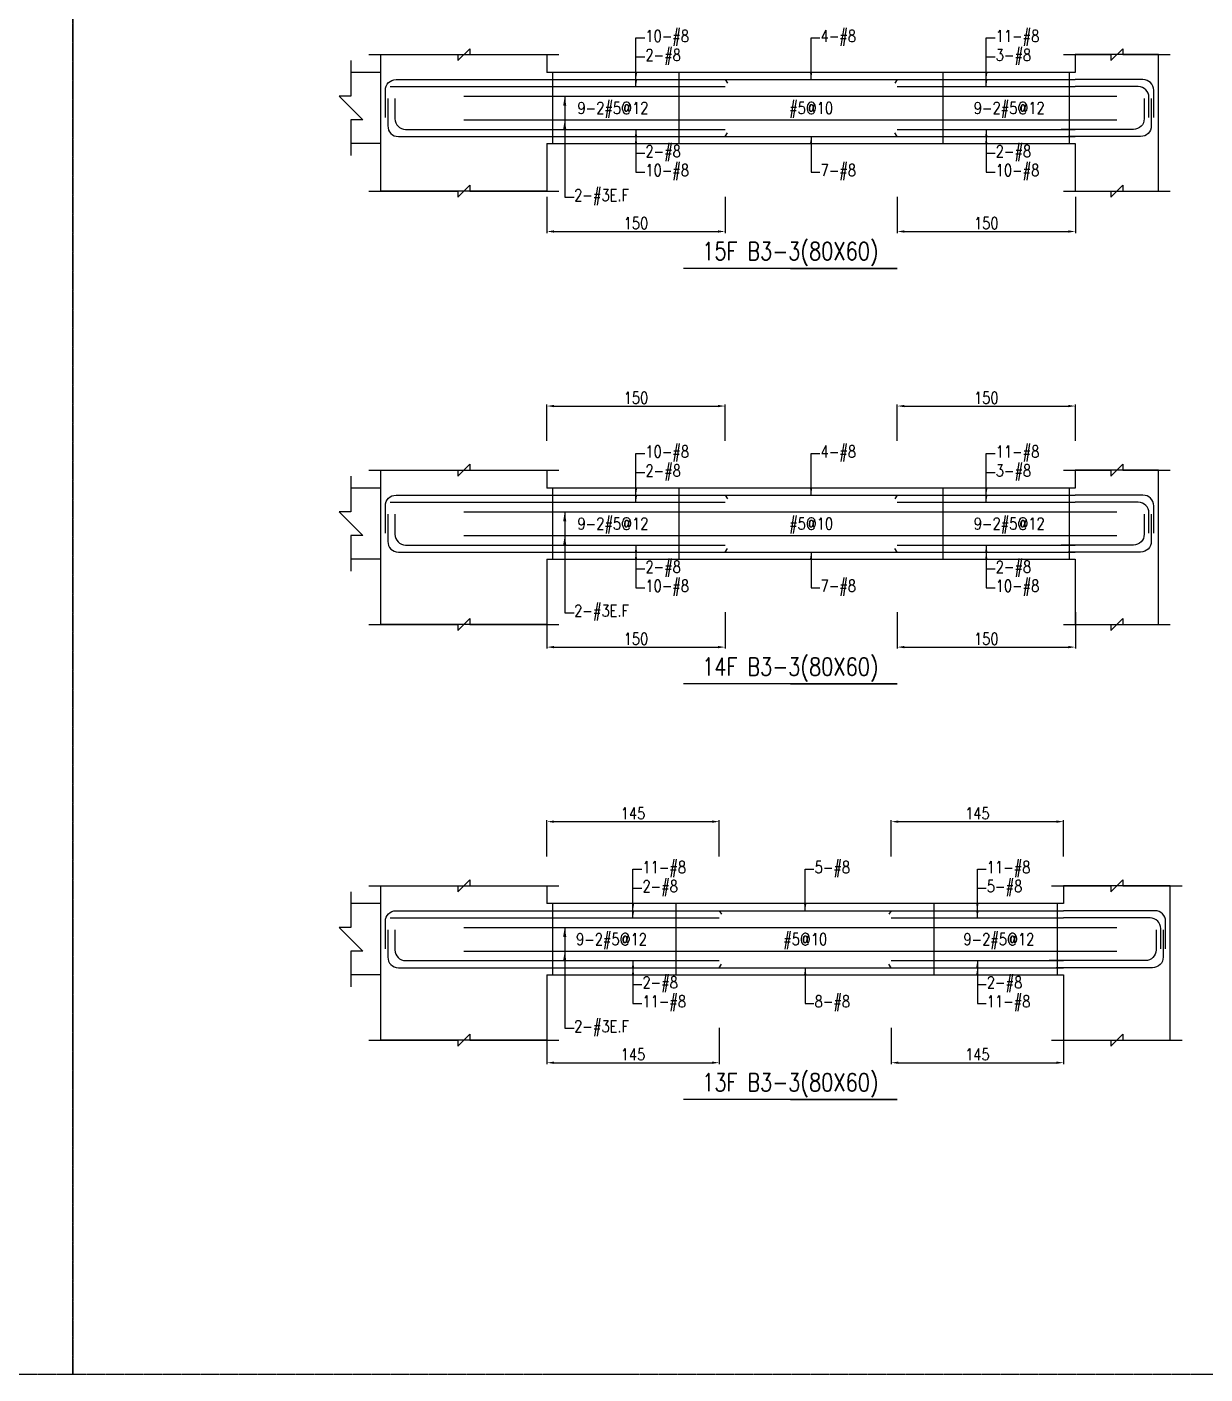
# Model space of a CAD drawing. Header units: millimetres. Extents: x 0 to 84580, y -12276 to 4373.
# Drawn here: x 48709 to 49702, y 0 to 1134 of the extents above; entities that cross this region are included whole.
import ezdxf
from ezdxf.enums import TextEntityAlignment as Align

# ---------------------------------------------------------------- set-up
doc = ezdxf.new("R2010")
doc.units = ezdxf.units.MM
doc.header["$MEASUREMENT"] = 0
doc.linetypes.add('CENTER', pattern=[2, 1.25, -0.25, 0.25, -0.25])
for name, color, linetype in [('S-DIM', 2, 'Continuous'), ('S-GRID', 1, 'CENTER'), ('S-LEADER', 2, 'Continuous'), ('S-RC', 130, 'Continuous'), ('S-REINF', 6, 'Continuous'), ('S-TEXT', 2, 'Continuous')]:
    doc.layers.add(name, color=color, linetype=linetype)
doc.styles.add('CS4', font='romans.shx', dxfattribs={"width": 0.8, "bigfont": 'lsp.shx'})
doc.styles.get("Standard").update_dxf_attribs({"font": 'arial.ttf'})
doc.dimstyles.new('ISO-25', dxfattribs={"dimtxt": 2.5, "dimasz": 2.5, "dimexe": 1.25, "dimexo": 0.625, "dimtad": 1, "dimtxsty": 'Standard', "dimcen": 2.5, "dimadec": 0, "dimazin": 0, "dimtfac": 1, "dimtmove": 0, "dimatfit": 3, "dimfxl": 0, "dimarcsym": 0})

# ---------------------------------------------------------------- blocks, each defined once
blk = doc.blocks.new('*D694')
at = {"layer": 'DEFPOINTS', "color": 0, "transparency": 16777216}
for p in [(49292.4, 465.2), (49147.4, 435.2), (49292.4, 435.2)]:
    blk.add_point(p, dxfattribs=at)
at = {"layer": 'S-DIM', "color": 0, "lineweight": -2, "transparency": 16777216}
for p, q in [((49147.4, 435.8), (49147.4, 466.4)), ((49153.4, 465.2), (49286.4, 465.2)), ((49292.4, 435.8), (49292.4, 466.4))]:
    blk.add_line(p, q, dxfattribs=at)
at = {"layer": 'S-DIM', "color": 0, "transparency": 16777216}
for points in [[(49153.4, 466.2), (49153.4, 464.2), (49147.4, 465.2)], [(49286.4, 466.2), (49286.4, 464.2), (49292.4, 465.2)]]:
    blk.add_solid(points, dxfattribs=at)
at = {"layer": 'S-DIM', "color": 0, "transparency": 16777216, "insert": (49219.9, 472.2), "char_height": 10, "attachment_point": 5, "style": 'CS4'}
blk.add_mtext('145', dxfattribs=at)
blk = doc.blocks.new('*D695')
at = {"layer": 'DEFPOINTS', "color": 0, "transparency": 16777216}
for p in [(49582.4, 465.2), (49437.4, 435.2), (49582.4, 435.2)]:
    blk.add_point(p, dxfattribs=at)
at = {"layer": 'S-DIM', "color": 0, "lineweight": -2, "transparency": 16777216}
for p, q in [((49437.4, 435.8), (49437.4, 466.4)), ((49443.4, 465.2), (49576.4, 465.2)), ((49582.4, 435.8), (49582.4, 466.4))]:
    blk.add_line(p, q, dxfattribs=at)
at = {"layer": 'S-DIM', "color": 0, "transparency": 16777216}
for points in [[(49443.4, 466.2), (49443.4, 464.2), (49437.4, 465.2)], [(49576.4, 466.2), (49576.4, 464.2), (49582.4, 465.2)]]:
    blk.add_solid(points, dxfattribs=at)
at = {"layer": 'S-DIM', "color": 0, "transparency": 16777216, "insert": (49509.9, 472.2), "char_height": 10, "attachment_point": 5, "style": 'CS4'}
blk.add_mtext('145', dxfattribs=at)
blk = doc.blocks.new('*D696')
at = {"layer": 'DEFPOINTS', "color": 0, "transparency": 16777216}
for p in [(49147.4, 292.2), (49292.4, 292.2), (49292.4, 262.2)]:
    blk.add_point(p, dxfattribs=at)
at = {"layer": 'S-DIM', "color": 0, "lineweight": -2, "transparency": 16777216}
for p, q in [((49147.4, 291.5), (49147.4, 260.9)), ((49292.4, 291.5), (49292.4, 260.9)), ((49153.4, 262.2), (49286.4, 262.2))]:
    blk.add_line(p, q, dxfattribs=at)
at = {"layer": 'S-DIM', "color": 0, "transparency": 16777216}
for points in [[(49153.4, 263.2), (49153.4, 261.2), (49147.4, 262.2)], [(49286.4, 263.2), (49286.4, 261.2), (49292.4, 262.2)]]:
    blk.add_solid(points, dxfattribs=at)
at = {"layer": 'S-DIM', "color": 0, "transparency": 16777216, "insert": (49219.9, 269.2), "char_height": 10, "attachment_point": 5, "style": 'CS4'}
blk.add_mtext('145', dxfattribs=at)
blk = doc.blocks.new('*D697')
at = {"layer": 'DEFPOINTS', "color": 0, "transparency": 16777216}
for p in [(49437.4, 292.2), (49582.4, 292.2), (49582.4, 262.2)]:
    blk.add_point(p, dxfattribs=at)
at = {"layer": 'S-DIM', "color": 0, "lineweight": -2, "transparency": 16777216}
for p, q in [((49437.4, 291.5), (49437.4, 260.9)), ((49582.4, 291.5), (49582.4, 260.9)), ((49443.4, 262.2), (49576.4, 262.2))]:
    blk.add_line(p, q, dxfattribs=at)
at = {"layer": 'S-DIM', "color": 0, "transparency": 16777216}
for points in [[(49443.4, 263.2), (49443.4, 261.2), (49437.4, 262.2)], [(49576.4, 263.2), (49576.4, 261.2), (49582.4, 262.2)]]:
    blk.add_solid(points, dxfattribs=at)
at = {"layer": 'S-DIM', "color": 0, "transparency": 16777216, "insert": (49509.9, 269.2), "char_height": 10, "attachment_point": 5, "style": 'CS4'}
blk.add_mtext('145', dxfattribs=at)
blk = doc.blocks.new('*D698')
at = {"layer": 'DEFPOINTS', "color": 0, "transparency": 16777216}
for p in [(49297.4, 815.2), (49147.4, 785.2), (49297.4, 785.2)]:
    blk.add_point(p, dxfattribs=at)
at = {"layer": 'S-DIM', "color": 0, "lineweight": -2, "transparency": 16777216}
for p, q in [((49147.4, 785.8), (49147.4, 816.4)), ((49153.4, 815.2), (49291.4, 815.2)), ((49297.4, 785.8), (49297.4, 816.4))]:
    blk.add_line(p, q, dxfattribs=at)
at = {"layer": 'S-DIM', "color": 0, "transparency": 16777216}
for points in [[(49153.4, 816.2), (49153.4, 814.2), (49147.4, 815.2)], [(49291.4, 816.2), (49291.4, 814.2), (49297.4, 815.2)]]:
    blk.add_solid(points, dxfattribs=at)
at = {"layer": 'S-DIM', "color": 0, "transparency": 16777216, "insert": (49222.4, 822.2), "char_height": 10, "attachment_point": 5, "style": 'CS4'}
blk.add_mtext('150', dxfattribs=at)
blk = doc.blocks.new('*D699')
at = {"layer": 'DEFPOINTS', "color": 0, "transparency": 16777216}
for p in [(49592.4, 815.2), (49442.4, 785.2), (49592.4, 785.2)]:
    blk.add_point(p, dxfattribs=at)
at = {"layer": 'S-DIM', "color": 0, "lineweight": -2, "transparency": 16777216}
for p, q in [((49442.4, 785.8), (49442.4, 816.4)), ((49448.4, 815.2), (49586.4, 815.2)), ((49592.4, 785.8), (49592.4, 816.4))]:
    blk.add_line(p, q, dxfattribs=at)
at = {"layer": 'S-DIM', "color": 0, "transparency": 16777216}
for points in [[(49448.4, 816.2), (49448.4, 814.2), (49442.4, 815.2)], [(49586.4, 816.2), (49586.4, 814.2), (49592.4, 815.2)]]:
    blk.add_solid(points, dxfattribs=at)
at = {"layer": 'S-DIM', "color": 0, "transparency": 16777216, "insert": (49517.4, 822.2), "char_height": 10, "attachment_point": 5, "style": 'CS4'}
blk.add_mtext('150', dxfattribs=at)
blk = doc.blocks.new('*D700')
at = {"layer": 'DEFPOINTS', "color": 0, "transparency": 16777216}
for p in [(49147.4, 642.2), (49297.4, 642.2), (49297.4, 612.2)]:
    blk.add_point(p, dxfattribs=at)
at = {"layer": 'S-DIM', "color": 0, "lineweight": -2, "transparency": 16777216}
for p, q in [((49147.4, 641.5), (49147.4, 610.9)), ((49297.4, 641.5), (49297.4, 610.9)), ((49153.4, 612.2), (49291.4, 612.2))]:
    blk.add_line(p, q, dxfattribs=at)
at = {"layer": 'S-DIM', "color": 0, "transparency": 16777216}
for points in [[(49153.4, 613.2), (49153.4, 611.2), (49147.4, 612.2)], [(49291.4, 613.2), (49291.4, 611.2), (49297.4, 612.2)]]:
    blk.add_solid(points, dxfattribs=at)
at = {"layer": 'S-DIM', "color": 0, "transparency": 16777216, "insert": (49222.4, 619.2), "char_height": 10, "attachment_point": 5, "style": 'CS4'}
blk.add_mtext('150', dxfattribs=at)
blk = doc.blocks.new('*D701')
at = {"layer": 'DEFPOINTS', "color": 0, "transparency": 16777216}
for p in [(49442.4, 642.2), (49592.4, 642.2), (49592.4, 612.2)]:
    blk.add_point(p, dxfattribs=at)
at = {"layer": 'S-DIM', "color": 0, "lineweight": -2, "transparency": 16777216}
for p, q in [((49442.4, 641.5), (49442.4, 610.9)), ((49592.4, 641.5), (49592.4, 610.9)), ((49448.4, 612.2), (49586.4, 612.2))]:
    blk.add_line(p, q, dxfattribs=at)
at = {"layer": 'S-DIM', "color": 0, "transparency": 16777216}
for points in [[(49448.4, 613.2), (49448.4, 611.2), (49442.4, 612.2)], [(49586.4, 613.2), (49586.4, 611.2), (49592.4, 612.2)]]:
    blk.add_solid(points, dxfattribs=at)
at = {"layer": 'S-DIM', "color": 0, "transparency": 16777216, "insert": (49517.4, 619.2), "char_height": 10, "attachment_point": 5, "style": 'CS4'}
blk.add_mtext('150', dxfattribs=at)
blk = doc.blocks.new('*D704')
at = {"layer": 'DEFPOINTS', "color": 0, "transparency": 16777216}
for p in [(49147.4, 992.2), (49297.4, 992.2), (49297.4, 962.2)]:
    blk.add_point(p, dxfattribs=at)
at = {"layer": 'S-DIM', "color": 0, "lineweight": -2, "transparency": 16777216}
for p, q in [((49147.4, 991.5), (49147.4, 960.9)), ((49297.4, 991.5), (49297.4, 960.9)), ((49153.4, 962.2), (49291.4, 962.2))]:
    blk.add_line(p, q, dxfattribs=at)
at = {"layer": 'S-DIM', "color": 0, "transparency": 16777216}
for points in [[(49153.4, 963.2), (49153.4, 961.2), (49147.4, 962.2)], [(49291.4, 963.2), (49291.4, 961.2), (49297.4, 962.2)]]:
    blk.add_solid(points, dxfattribs=at)
at = {"layer": 'S-DIM', "color": 0, "transparency": 16777216, "insert": (49222.4, 969.2), "char_height": 10, "attachment_point": 5, "style": 'CS4'}
blk.add_mtext('150', dxfattribs=at)
blk = doc.blocks.new('*D705')
at = {"layer": 'DEFPOINTS', "color": 0, "transparency": 16777216}
for p in [(49442.4, 992.2), (49592.4, 992.2), (49592.4, 962.2)]:
    blk.add_point(p, dxfattribs=at)
at = {"layer": 'S-DIM', "color": 0, "lineweight": -2, "transparency": 16777216}
for p, q in [((49442.4, 991.5), (49442.4, 960.9)), ((49592.4, 991.5), (49592.4, 960.9)), ((49448.4, 962.2), (49586.4, 962.2))]:
    blk.add_line(p, q, dxfattribs=at)
at = {"layer": 'S-DIM', "color": 0, "transparency": 16777216}
for points in [[(49448.4, 963.2), (49448.4, 961.2), (49442.4, 962.2)], [(49586.4, 963.2), (49586.4, 961.2), (49592.4, 962.2)]]:
    blk.add_solid(points, dxfattribs=at)
at = {"layer": 'S-DIM', "color": 0, "transparency": 16777216, "insert": (49517.4, 969.2), "char_height": 10, "attachment_point": 5, "style": 'CS4'}
blk.add_mtext('150', dxfattribs=at)

msp = doc.modelspace()

# ---------------------------------------------------------------- linework, layer by layer
for p, q in [((49007.355, 1096.174), (48982.355, 1096.174)), ((49007.355, 1036.174), (48982.355, 1036.174)), ((49007.355, 746.174), (48982.355, 746.174)), ((49007.355, 686.174), (48982.355, 686.174)), ((49007.355, 396.174), (48982.355, 396.174)), ((49007.355, 336.174), (48982.355, 336.174))]:
    msp.add_line(p, q)
at = {"layer": 'S-GRID'}
for points in [[(45519, 0), (48748, 0), (48748, 2069), (45519, 2069), (45519, 0)], [(48748, 0), (51977, 0), (51977, 2069), (48748, 2069), (48748, 0)]]:
    msp.add_lwpolyline(points, dxfattribs=at)
at = {"layer": 'S-RC'}
for points in [[(48997.355, 1111.174), (49072.355, 1111.16), (49072.354, 1106.16), (49082.356, 1116.158), (49082.355, 1111.158), (49157.355, 1111.143)], [(49582.355, 1111.174), (49622.355, 1111.167), (49622.354, 1106.167), (49632.356, 1116.165), (49632.355, 1111.165), (49672.355, 1111.157)], [(48982.355, 1106.174), (48982.355, 1076.174), (48972.355, 1076.174), (48992.355, 1056.174), (48982.355, 1056.174), (48982.355, 1026.174)], [(49147.355, 1036.174), (49147.355, 996.174), (49007.355, 996.174), (49007.355, 1111.174), (49147.355, 1111.174), (49147.355, 1096.174)], [(49592.355, 1036.174), (49592.355, 996.174), (49662.355, 996.174), (49662.355, 1111.174), (49592.355, 1111.174), (49592.355, 1096.174)], [(49592.355, 1096.174), (49147.355, 1096.174)], [(49147.355, 1036.174), (49592.355, 1036.174)], [(48997.355, 996.174), (49072.355, 996.16), (49072.354, 991.16), (49082.356, 1001.158), (49082.355, 996.158), (49157.355, 996.143)], [(49582.355, 996.174), (49622.355, 996.167), (49622.354, 991.167), (49632.356, 1001.165), (49632.355, 996.165), (49672.355, 996.157)], [(49352.355, 931.174), (49442.355, 931.174), (49262.355, 931.174)], [(48997.355, 761.174), (49072.355, 761.16), (49072.354, 756.16), (49082.356, 766.158), (49082.355, 761.158), (49157.355, 761.143)], [(49147.355, 686.174), (49147.355, 631.174), (49007.355, 631.174), (49007.355, 761.174), (49147.355, 761.174), (49147.355, 746.174)], [(49582.355, 761.174), (49622.355, 761.167), (49622.354, 756.167), (49632.356, 766.165), (49632.355, 761.165), (49672.355, 761.157)], [(49592.355, 686.174), (49592.355, 631.174), (49662.355, 631.174), (49662.355, 761.174), (49592.355, 761.174), (49592.355, 746.174)], [(48982.355, 756.174), (48982.355, 726.174), (48972.355, 726.174), (48992.355, 706.174), (48982.355, 706.174), (48982.355, 676.174)], [(49592.355, 746.174), (49147.355, 746.174)], [(49147.355, 686.174), (49592.355, 686.174)], [(48997.355, 631.174), (49072.355, 631.16), (49072.354, 626.16), (49082.356, 636.158), (49082.355, 631.158), (49157.355, 631.143)], [(49582.355, 631.174), (49622.355, 631.167), (49622.354, 626.167), (49632.356, 636.165), (49632.355, 631.165), (49672.355, 631.157)], [(49352.355, 581.174), (49442.355, 581.174), (49262.355, 581.174)], [(48997.355, 411.174), (49072.355, 411.16), (49072.354, 406.16), (49082.356, 416.158), (49082.355, 411.158), (49157.355, 411.143)], [(49147.355, 336.174), (49147.355, 281.174), (49007.355, 281.174), (49007.355, 411.174), (49147.355, 411.174), (49147.355, 396.174)], [(49572.355, 411.174), (49622.355, 411.165), (49622.354, 406.165), (49632.356, 416.163), (49632.355, 411.163), (49682.355, 411.153)], [(49582.355, 336.174), (49582.355, 281.174), (49672.355, 281.174), (49672.355, 411.174), (49582.355, 411.174), (49582.355, 396.174)], [(48982.355, 406.174), (48982.355, 376.174), (48972.355, 376.174), (48992.355, 356.174), (48982.355, 356.174), (48982.355, 326.174)], [(49582.355, 396.174), (49147.355, 396.174)], [(49147.355, 336.174), (49582.355, 336.174)], [(48997.355, 281.174), (49072.355, 281.16), (49072.354, 276.16), (49082.356, 286.158), (49082.355, 281.158), (49157.355, 281.143)], [(49572.355, 281.174), (49622.355, 281.165), (49622.354, 276.165), (49632.356, 286.163), (49632.355, 281.163), (49682.355, 281.153)], [(49352.355, 231.174), (49442.355, 231.174), (49262.355, 231.174)]]:
    msp.add_lwpolyline(points, dxfattribs=at)
at = {"layer": 'S-REINF'}
for points in [[(49011.355, 1058.174), (49011.355, 1081.174, -0.41421356), (49020.355, 1090.174), (49147.355, 1090.174)], [(49658.355, 1058.174), (49658.355, 1081.174, 0.41421356), (49649.355, 1090.174), (49592.355, 1090.174)], [(49654.355, 1058.174), (49654.355, 1075.174, 0.41421356), (49645.355, 1084.174), (49592.355, 1084.174)], [(49013.355, 1074.174), (49013.355, 1051.174, 0.41421356), (49022.355, 1042.174), (49147.355, 1042.174)], [(49019.355, 1074.174), (49019.355, 1057.174, 0.41421356), (49028.355, 1048.174), (49147.355, 1048.174)], [(49650.355, 1074.174), (49650.355, 1057.174, -0.41421356), (49641.355, 1048.174), (49580.355, 1048.174)], [(49656.355, 1074.174), (49656.355, 1051.174, -0.41421356), (49647.355, 1042.174), (49586.355, 1042.174)], [(49011.355, 708.174), (49011.355, 731.174, -0.41421356), (49020.355, 740.174), (49147.355, 740.174)], [(49658.355, 708.174), (49658.355, 731.174, 0.41421356), (49649.355, 740.174), (49592.355, 740.174)], [(49654.355, 708.174), (49654.355, 725.174, 0.41421356), (49645.355, 734.174), (49592.355, 734.174)], [(49013.355, 724.174), (49013.355, 701.174, 0.41421356), (49022.355, 692.174), (49147.355, 692.174)], [(49019.355, 724.174), (49019.355, 707.174, 0.41421356), (49028.355, 698.174), (49147.355, 698.174)], [(49650.355, 724.174), (49650.355, 707.174, -0.41421356), (49641.355, 698.174), (49580.355, 698.174)], [(49656.355, 724.174), (49656.355, 701.174, -0.41421356), (49647.355, 692.174), (49586.355, 692.174)], [(49011.355, 358.174), (49011.355, 381.174, -0.41421356), (49020.355, 390.174), (49147.355, 390.174)], [(49668.355, 358.174), (49668.355, 381.174, 0.41421356), (49659.355, 390.174), (49582.355, 390.174)], [(49664.355, 358.174), (49664.355, 375.174, 0.41421356), (49655.355, 384.174), (49582.355, 384.174)], [(49013.355, 374.174), (49013.355, 351.174, 0.41421356), (49022.355, 342.174), (49147.355, 342.174)], [(49019.355, 374.174), (49019.355, 357.174, 0.41421356), (49028.355, 348.174), (49147.355, 348.174)], [(49660.355, 374.174), (49660.355, 357.174, -0.41421356), (49651.355, 348.174), (49570.355, 348.174)], [(49666.355, 374.174), (49666.355, 351.174, -0.41421356), (49657.355, 342.174), (49576.355, 342.174)]]:
    msp.add_lwpolyline(points, format="xyb", dxfattribs=at)
for points in [[(49147.355, 1090.174), (49297.355, 1090.174)], [(49297.355, 1090.174), (49299.355, 1087.174)], [(49297.355, 1090.174), (49442.355, 1090.174)], [(49442.355, 1090.174), (49440.355, 1087.174)], [(49442.355, 1090.174), (49592.355, 1090.174)], [(49015.355, 1084.174), (49147.355, 1084.174)], [(49147.355, 1084.174), (49297.355, 1084.174)], [(49442.355, 1084.174), (49592.355, 1084.174)], [(49147.355, 1048.174), (49297.355, 1048.174)], [(49297.355, 1042.174), (49299.355, 1045.174)], [(49442.355, 1042.174), (49440.355, 1045.174)], [(49442.355, 1048.174), (49592.355, 1048.174)], [(49147.355, 1042.174), (49297.355, 1042.174)], [(49297.355, 1042.174), (49442.355, 1042.174)], [(49442.355, 1042.174), (49592.355, 1042.174)], [(49147.355, 740.174), (49297.355, 740.174)], [(49297.355, 740.174), (49299.355, 737.174)], [(49297.355, 740.174), (49442.355, 740.174)], [(49442.355, 740.174), (49440.355, 737.174)], [(49442.355, 740.174), (49592.355, 740.174)], [(49015.355, 734.174), (49147.355, 734.174)], [(49147.355, 734.174), (49297.355, 734.174)], [(49442.355, 734.174), (49592.355, 734.174)], [(49147.355, 698.174), (49297.355, 698.174)], [(49147.355, 692.174), (49297.355, 692.174)], [(49297.355, 692.174), (49299.355, 695.174)], [(49297.355, 692.174), (49442.355, 692.174)], [(49442.355, 692.174), (49440.355, 695.174)], [(49442.355, 698.174), (49592.355, 698.174)], [(49442.355, 692.174), (49592.355, 692.174)], [(49147.355, 390.174), (49292.355, 390.174)], [(49292.355, 390.174), (49294.355, 387.174)], [(49292.355, 390.174), (49437.355, 390.174)], [(49437.355, 390.174), (49435.355, 387.174)], [(49437.355, 390.174), (49582.355, 390.174)], [(49015.355, 384.174), (49147.355, 384.174)], [(49147.355, 384.174), (49292.355, 384.174)], [(49437.355, 384.174), (49582.355, 384.174)], [(49147.355, 348.174), (49292.355, 348.174)], [(49147.355, 342.174), (49292.355, 342.174)], [(49292.355, 342.174), (49294.355, 345.174)], [(49292.355, 342.174), (49437.355, 342.174)], [(49437.355, 342.174), (49435.355, 345.174)], [(49437.355, 348.174), (49582.355, 348.174)], [(49437.355, 342.174), (49582.355, 342.174)]]:
    msp.add_lwpolyline(points, dxfattribs=at)
at = {"layer": 'S-REINF', "color": 1}
for points in [[(49152.355, 1036.174), (49152.355, 1096.174)], [(49258.605, 1036.174), (49258.605, 1096.174)], [(49481.105, 1036.174), (49481.105, 1096.174)], [(49587.355, 1036.174), (49587.355, 1096.174)], [(49077.355, 1076.174), (49627.355, 1076.174)], [(49077.355, 1056.174), (49627.355, 1056.174)], [(49152.355, 686.174), (49152.355, 746.174)], [(49258.605, 686.174), (49258.605, 746.174)], [(49481.105, 686.174), (49481.105, 746.174)], [(49587.355, 686.174), (49587.355, 746.174)], [(49077.355, 726.174), (49627.355, 726.174)], [(49077.355, 706.174), (49627.355, 706.174)], [(49152.355, 336.174), (49152.355, 396.174)], [(49256.105, 336.174), (49256.105, 396.174)], [(49473.605, 336.174), (49473.605, 396.174)], [(49577.355, 336.174), (49577.355, 396.174)], [(49077.355, 376.174), (49627.355, 376.174)], [(49077.355, 356.174), (49627.355, 356.174)]]:
    msp.add_lwpolyline(points, dxfattribs=at)

# ---------------------------------------------------------------- texts
at = {"layer": 'S-LEADER', "char_height": 10, "attachment_point": 4, "style": 'CS4'}
for s, insert in [('10-#8', (49230.355, 1125.174)), ('4-#8', (49377.855, 1125.174)), ('11-#8', (49525.355, 1125.174)), ('2-#8', (49230.355, 1109.174)), ('3-#8', (49525.355, 1109.174)), ('2-#8', (49230.355, 1028.174)), ('2-#8', (49525.355, 1028.174)), ('10-#8', (49230.355, 1012.174)), ('7-#8', (49377.855, 1012.174)), ('10-#8', (49525.355, 1012.174)), ('10-#8', (49230.355, 775.174)), ('4-#8', (49377.855, 775.174)), ('11-#8', (49525.355, 775.174)), ('2-#8', (49230.355, 759.174)), ('3-#8', (49525.355, 759.174)), ('2-#8', (49230.355, 678.174)), ('2-#8', (49525.355, 678.174)), ('10-#8', (49230.355, 662.174)), ('7-#8', (49377.855, 662.174)), ('10-#8', (49525.355, 662.174)), ('11-#8', (49227.855, 425.174)), ('5-#8', (49372.855, 425.174)), ('11-#8', (49517.855, 425.174)), ('2-#8', (49227.855, 409.174)), ('5-#8', (49517.855, 409.174)), ('2-#8', (49227.855, 328.174)), ('2-#8', (49517.855, 328.174)), ('11-#8', (49227.855, 312.174)), ('8-#8', (49372.855, 312.174)), ('11-#8', (49517.855, 312.174))]:
    msp.add_mtext(s, dxfattribs=dict(at, insert=insert))
at = {"layer": 'S-LEADER', "color": 3, "char_height": 10, "attachment_point": 4, "style": 'CS4'}
for insert in [(49170.355, 991.174), (49170.355, 641.174), (49170.355, 291.174)]:
    msp.add_mtext('2-#3E.F', dxfattribs=dict(at, insert=insert))
at = {"layer": 'S-RC', "style": 'CS4', "width": 0.8}
for s, p in [('15F B3-3(80X60)', (49352.355, 938.174)), ('14F B3-3(80X60)', (49352.355, 588.174)), ('13F B3-3(80X60)', (49352.355, 238.174))]:
    msp.add_text(s, height=15, dxfattribs=at).set_placement(p, align=Align.CENTER)
at = {"layer": 'S-TEXT', "color": 1, "style": 'CS4', "width": 0.8}
for s, p in [('9-2#5@12', (49202.98, 1061.174)), ('#5@10', (49369.855, 1061.174)), ('9-2#5@12', (49536.73, 1061.174)), ('9-2#5@12', (49202.98, 711.174)), ('#5@10', (49369.855, 711.174)), ('9-2#5@12', (49536.73, 711.174)), ('9-2#5@12', (49201.73, 361.174)), ('#5@10', (49364.855, 361.174)), ('9-2#5@12', (49527.98, 361.174))]:
    msp.add_text(s, height=10, dxfattribs=at).set_placement(p, align=Align.CENTER)

# ---------------------------------------------------------------- dimensions: what is measured, and where the dimension line sits
at = {"layer": 'S-DIM'}
for p1, p2, distance, picture, middle in [((49147.355, 992.174), (49297.355, 992.174), -30, '*D704', (49222.355, 969.174)), ((49442.355, 992.174), (49592.355, 992.174), -30, '*D705', (49517.355, 969.174)), ((49147.355, 785.174), (49297.355, 785.174), 30, '*D698', (49222.355, 822.174)), ((49442.355, 785.174), (49592.355, 785.174), 30, '*D699', (49517.355, 822.174)), ((49147.355, 642.174), (49297.355, 642.174), -30, '*D700', (49222.355, 619.174)), ((49442.355, 642.174), (49592.355, 642.174), -30, '*D701', (49517.355, 619.174)), ((49147.355, 435.174), (49292.355, 435.174), 30, '*D694', (49219.855, 472.174)), ((49437.355, 435.174), (49582.355, 435.174), 30, '*D695', (49509.855, 472.174)), ((49147.355, 292.174), (49292.355, 292.174), -30, '*D696', (49219.855, 269.174)), ((49437.355, 292.174), (49582.355, 292.174), -30, '*D697', (49509.855, 269.174))]:
    dim = msp.add_aligned_dim(p1=p1, p2=p2, distance=distance, dimstyle='ISO-25', override={"dimtxt": 10, "dimasz": 6, "dimgap": 2, "dimtxsty": 'CS4'}, dxfattribs=at)
    dim.commit()
    dim.dimension.update_dxf_attribs({"geometry": picture, "text_midpoint": middle})

# ---------------------------------------------------------------- leaders
at = {"layer": 'S-LEADER', "annotation_type": 0, "has_hookline": 1, "hookline_direction": 0}
for points, override, text_width in [([(49222.355, 1090.174), (49222.355, 1125.174), (49229.73, 1125.174)], {"dimasz": 6, "dimtad": 0}, 37.333), ([(49369.855, 1090.174), (49369.855, 1125.174), (49377.23, 1125.174)], {"dimasz": 6, "dimtad": 0}, 30.857), ([(49517.355, 1090.174), (49517.355, 1125.174), (49524.73, 1125.174)], {"dimasz": 6, "dimtad": 0}, 37.333), ([(49222.355, 1084.174), (49222.355, 1109.174), (49229.73, 1109.174)], {"dimasz": 6, "dimtad": 0}, 30.857), ([(49517.355, 1084.174), (49517.355, 1109.174), (49524.73, 1109.174)], {"dimasz": 6, "dimtad": 0}, 30.857), ([(49162.355, 1056.174), (49162.355, 991.174), (49169.73, 991.174)], {"dimasz": 8, "dimtad": 0}, 49.524), ([(49222.355, 1048.174), (49222.355, 1028.174), (49229.73, 1028.174)], {"dimasz": 6, "dimtad": 0}, 30.857), ([(49517.355, 1048.174), (49517.355, 1028.174), (49524.73, 1028.174)], {"dimasz": 6, "dimtad": 0}, 30.857), ([(49222.355, 1042.174), (49222.355, 1012.174), (49229.73, 1012.174)], {"dimasz": 6, "dimtad": 0}, 37.333), ([(49369.855, 1042.174), (49369.855, 1012.174), (49377.23, 1012.174)], {"dimasz": 6, "dimtad": 0}, 30.857), ([(49517.355, 1042.174), (49517.355, 1012.174), (49524.73, 1012.174)], {"dimasz": 6, "dimtad": 0}, 37.333), ([(49222.355, 740.174), (49222.355, 775.174), (49229.73, 775.174)], {"dimasz": 6, "dimtad": 0}, 37.333), ([(49369.855, 740.174), (49369.855, 775.174), (49377.23, 775.174)], {"dimasz": 6, "dimtad": 0}, 30.857), ([(49517.355, 740.174), (49517.355, 775.174), (49524.73, 775.174)], {"dimasz": 6, "dimtad": 0}, 37.333), ([(49222.355, 734.174), (49222.355, 759.174), (49229.73, 759.174)], {"dimasz": 6, "dimtad": 0}, 30.857), ([(49517.355, 734.174), (49517.355, 759.174), (49524.73, 759.174)], {"dimasz": 6, "dimtad": 0}, 30.857), ([(49162.355, 706.174), (49162.355, 641.174), (49169.73, 641.174)], {"dimasz": 8, "dimtad": 0}, 49.524), ([(49222.355, 698.174), (49222.355, 678.174), (49229.73, 678.174)], {"dimasz": 6, "dimtad": 0}, 30.857), ([(49222.355, 692.174), (49222.355, 662.174), (49229.73, 662.174)], {"dimasz": 6, "dimtad": 0}, 37.333), ([(49369.855, 692.174), (49369.855, 662.174), (49377.23, 662.174)], {"dimasz": 6, "dimtad": 0}, 30.857), ([(49517.355, 698.174), (49517.355, 678.174), (49524.73, 678.174)], {"dimasz": 6, "dimtad": 0}, 30.857), ([(49517.355, 692.174), (49517.355, 662.174), (49524.73, 662.174)], {"dimasz": 6, "dimtad": 0}, 37.333), ([(49219.855, 390.174), (49219.855, 425.174), (49227.23, 425.174)], {"dimasz": 6, "dimtad": 0}, 37.333), ([(49364.855, 390.174), (49364.855, 425.174), (49372.23, 425.174)], {"dimasz": 6, "dimtad": 0}, 30.857), ([(49509.855, 390.174), (49509.855, 425.174), (49517.23, 425.174)], {"dimasz": 6, "dimtad": 0}, 37.333), ([(49219.855, 384.174), (49219.855, 409.174), (49227.23, 409.174)], {"dimasz": 6, "dimtad": 0}, 30.857), ([(49509.855, 384.174), (49509.855, 409.174), (49517.23, 409.174)], {"dimasz": 6, "dimtad": 0}, 30.857), ([(49162.355, 356.174), (49162.355, 291.174), (49169.73, 291.174)], {"dimasz": 8, "dimtad": 0}, 49.524), ([(49219.855, 348.174), (49219.855, 328.174), (49227.23, 328.174)], {"dimasz": 6, "dimtad": 0}, 30.857), ([(49219.855, 342.174), (49219.855, 312.174), (49227.23, 312.174)], {"dimasz": 6, "dimtad": 0}, 37.333), ([(49364.855, 342.174), (49364.855, 312.174), (49372.23, 312.174)], {"dimasz": 6, "dimtad": 0}, 30.857), ([(49509.855, 348.174), (49509.855, 328.174), (49517.23, 328.174)], {"dimasz": 6, "dimtad": 0}, 30.857), ([(49509.855, 342.174), (49509.855, 312.174), (49517.23, 312.174)], {"dimasz": 6, "dimtad": 0}, 37.333)]:
    msp.add_leader(points, dimstyle='ISO-25', override=override, dxfattribs=dict(at, text_width=text_width))
at = {"layer": 'S-LEADER'}
for points in [[(49162.355, 1076.174), (49162.355, 991.174), (49170.355, 991.174)], [(49162.355, 726.174), (49162.355, 641.174), (49170.355, 641.174)], [(49162.355, 376.174), (49162.355, 291.174), (49170.355, 291.174)]]:
    msp.add_leader(points, dimstyle='ISO-25', override={"dimasz": 8}, dxfattribs=at)

doc.saveas('drawing.dxf')
